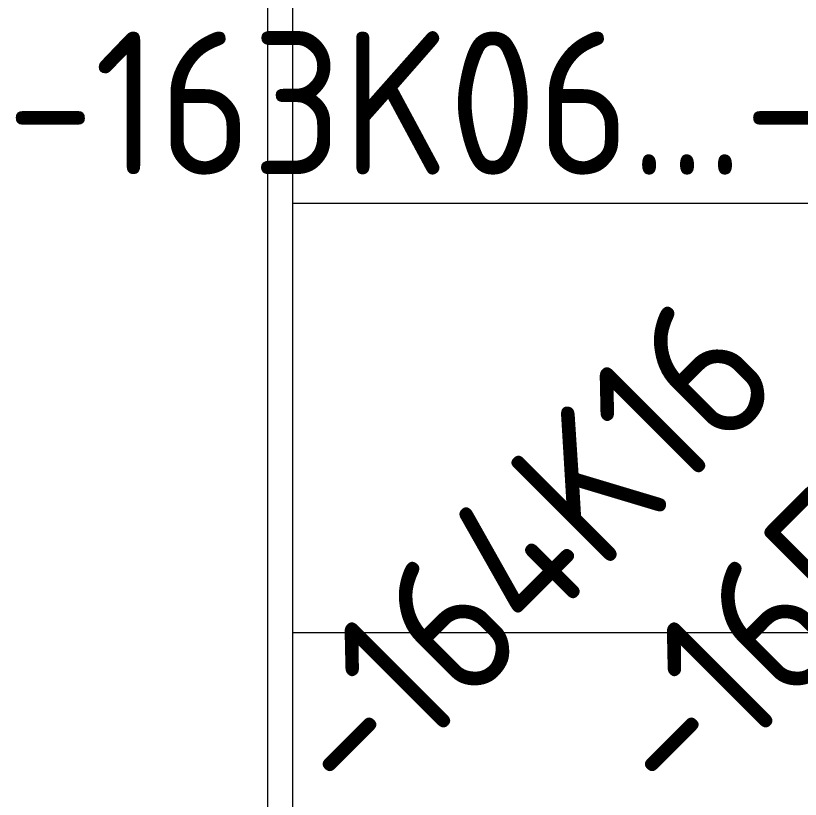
# Model space of a CAD drawing. Header units: millimetres. Extents: x 1359 to 3577, y 1336 to 3557.
# Drawn here: x 2477.8 to 2587.6, y 1816.2 to 1925.8 of the extents above; entities that cross this region are included whole.
import ezdxf
from ezdxf.enums import TextEntityAlignment as Align

# ---------------------------------------------------------------- set-up
doc = ezdxf.new("R2010")
doc.units = ezdxf.units.MM
doc.layers.add('000-PI-ORMAR', color=2, linetype='Continuous')
doc.layers.add('002-PI-Kabelska kanalica', color=150, linetype='Continuous')
doc.styles.add('PI0', font='isocpeur.ttf', dxfattribs={"width": 0.9})

msp = doc.modelspace()

# ---------------------------------------------------------------- linework, layer by layer
at = {"layer": '000-PI-ORMAR', "color": 0, "linetype": 'ByBlock', "lineweight": 0}
msp.add_line((2513.07, 3351.56), (2513.07, 1461.56), dxfattribs=at)
at = {"layer": '002-PI-Kabelska kanalica', "color": 0, "linetype": 'ByBlock', "lineweight": 0}
for p, q in [((2516.57, 3351.56), (2516.57, 1679.56)), ((2516.57, 1899.56), (2516.57, 1839.56)), ((2516.57, 1899.56), (3331.57, 1899.56)), ((2516.57, 1839.56), (3331.57, 1839.56))]:
    msp.add_line(p, q, dxfattribs=at)

# ---------------------------------------------------------------- texts
at = {"layer": '002-PI-Kabelska kanalica', "color": 0, "linetype": 'ByBlock', "lineweight": 0, "style": 'PI0', "width": 0.9}
msp.add_text('-163K06...-163K08', height=20, dxfattribs=at).set_placement((2572.02, 1913.59), align=Align.MIDDLE)
for s, p in [('-164K16', (2525.81, 1813.96)), ('-165K01', (2570.88, 1813.96))]:
    msp.add_text(s, height=20, rotation=45, dxfattribs=at).set_placement(p)

doc.saveas('drawing.dxf')
